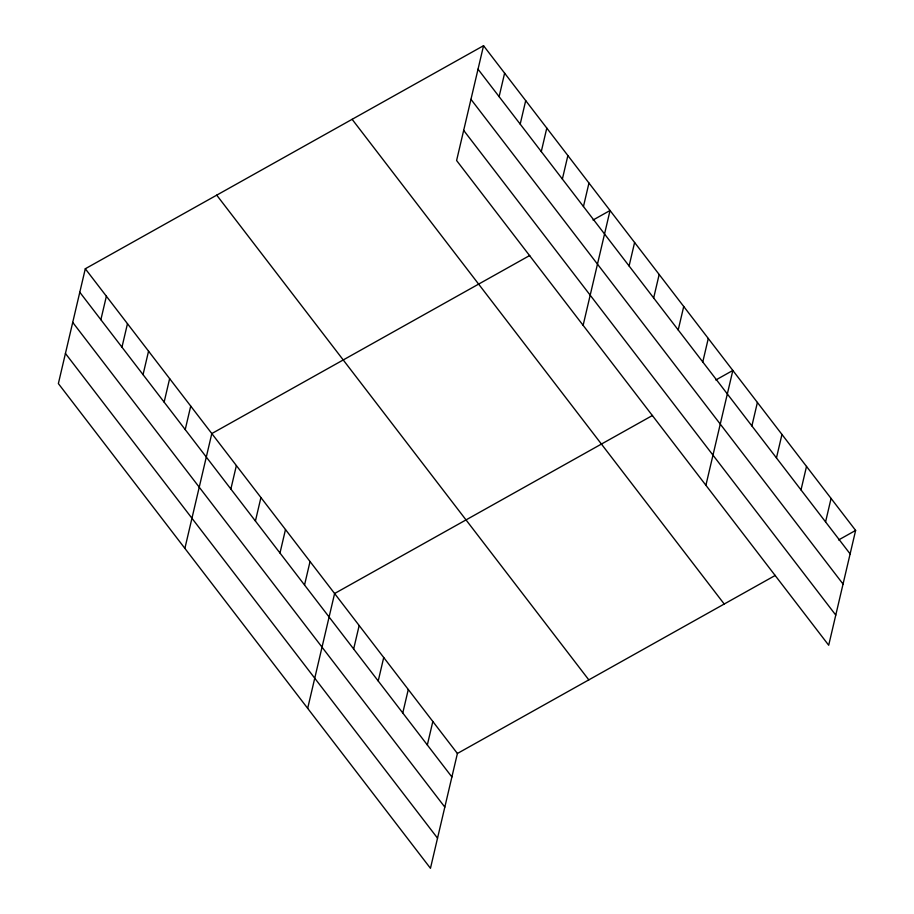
<?xml version="1.0" encoding="UTF-8"?>
<svg xmlns="http://www.w3.org/2000/svg" width="914" height="914" viewBox="0 0 914 914"><rect width="100%" height="100%" fill="white"/><g stroke="black" fill="none" stroke-linecap="round" stroke-linejoin="round"><path stroke-width="1.37" d="M483.54 45.7L456.6 160.521L828.701 645.238L855.63 530.417L483.54 45.7L85.299 268.762L58.37 383.583L430.46 868.3L457.4 753.479L775.323 575.397M100.871 319.717L106.378 296.227M121.962 347.183L127.469 323.693M143.041 374.649L148.559 351.17M164.132 402.126L169.638 378.636M185.222 429.591L190.729 406.102M184.879 548.389L211.808 433.567L529.743 255.486M230.865 489.047L236.372 465.557M255.417 521.037L260.924 497.547M279.981 553.027L285.488 529.537M304.533 585.017L310.04 561.527M307.675 708.35L334.604 593.517L652.527 415.447M353.649 648.997L359.168 625.519M499.113 96.656L504.619 73.166M378.213 680.987L383.72 657.509M520.192 124.121L525.71 100.631M402.766 712.977L408.284 689.499M541.282 151.587L546.789 128.097M427.329 744.979L432.836 721.489M562.373 179.053L567.88 155.563M583.452 206.518L588.959 183.04M583.121 325.327L610.049 210.506L593.015 220.046M629.095 265.985L634.602 242.496M653.659 297.975L659.165 274.486M678.211 329.965L683.729 306.476M702.775 361.955L708.281 338.466M705.905 485.277L732.845 370.456L715.811 379.996M751.891 425.935L757.398 402.446M776.454 457.925L781.961 434.436M801.007 489.915L806.514 466.426M825.571 521.905L831.077 498.427M838.595 539.957L855.63 530.417M478.022 69.19L850.123 553.895M470.961 99.329L843.051 584.046M463.672 130.382L835.773 615.099M352.118 119.311L724.219 604.028M216.721 195.15L588.81 679.867M85.299 268.762L457.4 753.479M79.792 292.252L451.893 776.969M72.72 322.391L444.821 807.108M65.431 353.444L437.532 838.161"/></g></svg>
